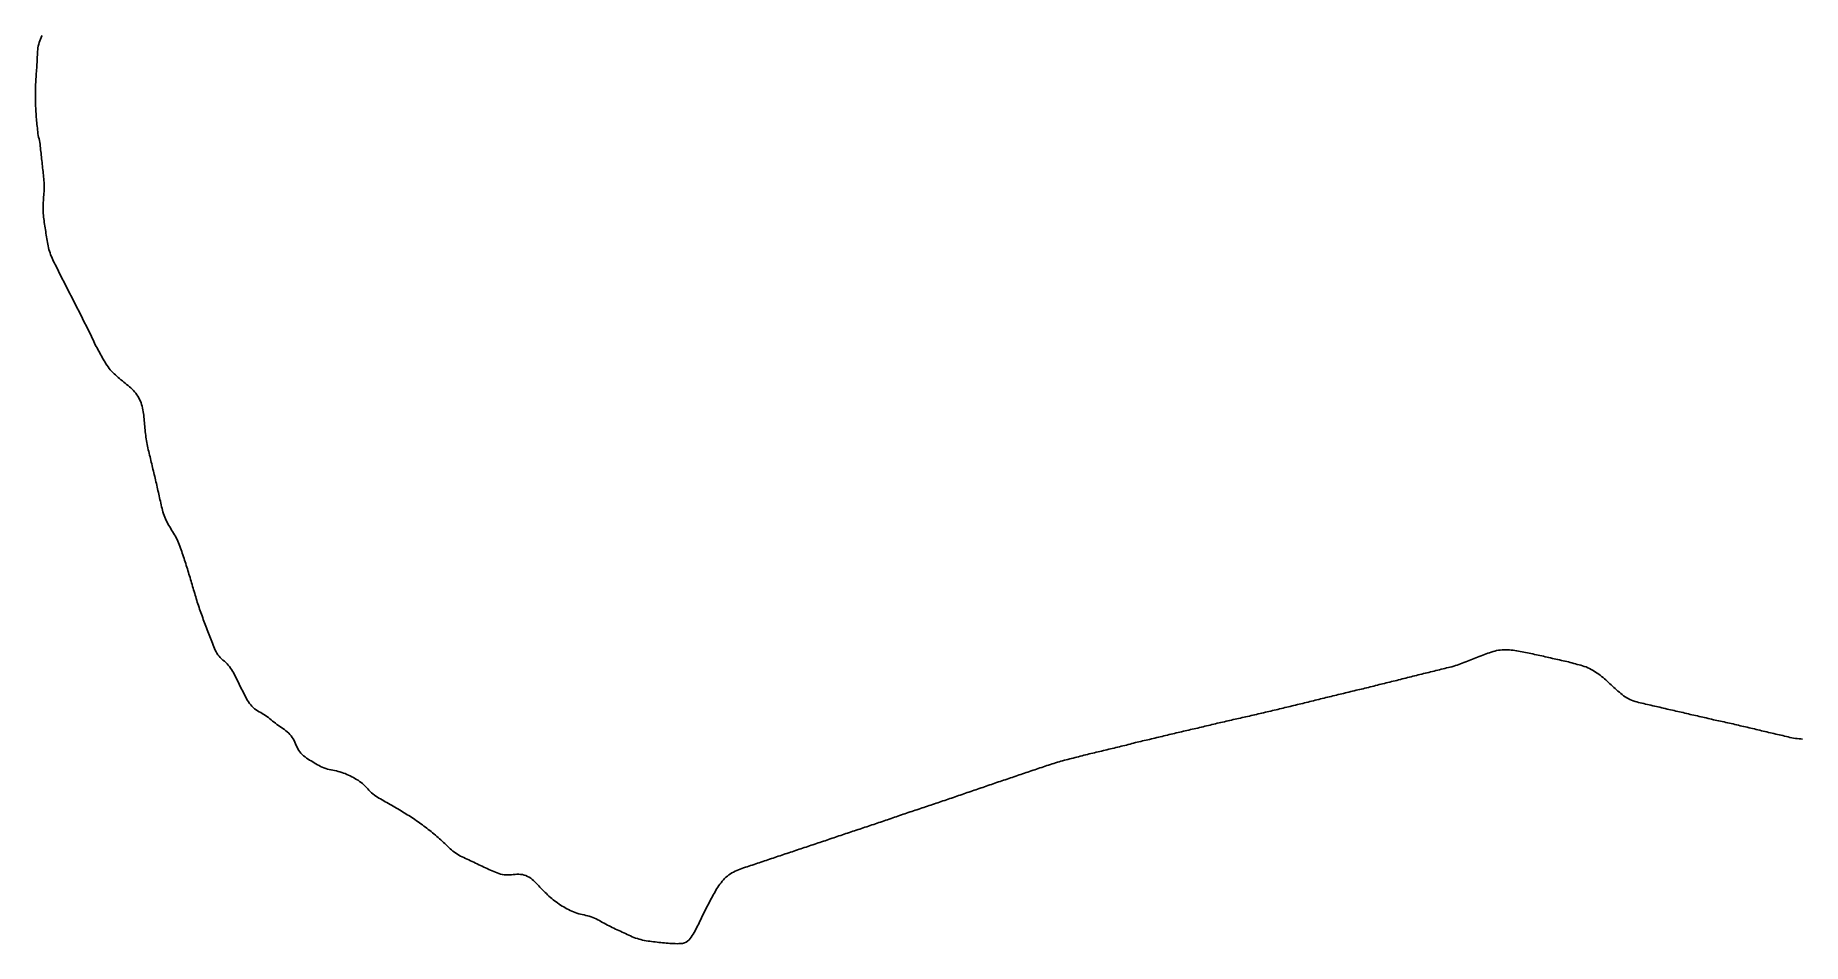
# Model space of a CAD drawing. Header units: metres. Extents: x 285544 to 290375, y 904786 to 907271.
import ezdxf

# ---------------------------------------------------------------- set-up
doc = ezdxf.new("R2010")
doc.units = ezdxf.units.M
doc.layers.add('ROAD_AXIS', color=4, linetype='Continuous')

msp = doc.modelspace()

# ---------------------------------------------------------------- linework, layer by layer
at = {"layer": 'ROAD_AXIS'}
msp.add_lwpolyline([(290375.5, 905345.6), (290370.6, 905346.4), (290365.6, 905346.8), (290360.6, 905347.4), (290355.7, 905348), (290350.7, 905348.8), (290345.8, 905349.7), (290340.9, 905350.7), (290336, 905351.8), (290331.2, 905353), (290326.3, 905354.2), (290321.4, 905355.4), (290316.6, 905356.5), (290311.7, 905357.7), (290306.8, 905358.8), (290302, 905359.9), (290297.1, 905361.1), (290292.2, 905362.2), (290287.4, 905363.3), (290282.5, 905364.4), (290277.6, 905365.6), (290272.7, 905366.7), (290267.9, 905367.8), (290263, 905369), (290258.1, 905370.1), (290253.3, 905371.3), (290248.4, 905372.4), (290243.6, 905373.6), (290238.7, 905374.8), (290233.8, 905375.9), (290229, 905377.1), (290224.1, 905378.2), (290219.2, 905379.3), (290214.3, 905380.4), (290209.5, 905381.5), (290204.6, 905382.7), (290199.7, 905383.8), (290194.9, 905385), (290190, 905386.1), (290185.1, 905387.3), (290180.3, 905388.4), (290175.4, 905389.6), (290170.5, 905390.7), (290165.6, 905391.7), (290160.7, 905392.8), (290155.8, 905393.8), (290150.9, 905394.8), (290146, 905395.8), (290141.2, 905396.8), (290136.3, 905397.9), (290131.4, 905399), (290126.5, 905400.1), (290121.7, 905401.3), (290116.8, 905402.5), (290111.9, 905403.7), (290107.1, 905404.8), (290102.2, 905406), (290097.4, 905407.1), (290092.5, 905408.2), (290087.6, 905409.3), (290082.7, 905410.3), (290077.8, 905411.4), (290072.9, 905412.5), (290068.1, 905413.6), (290063.2, 905414.8), (290058.4, 905416), (290053.5, 905417.2), (290048.6, 905418.3), (290043.8, 905419.4), (290038.9, 905420.5), (290034, 905421.6), (290029.1, 905422.7), (290024.2, 905423.8), (290019.4, 905424.9), (290014.5, 905426), (290009.6, 905427.1), (290004.7, 905428.2), (289999.9, 905429.4), (289995, 905430.5), (289990.1, 905431.7), (289985.3, 905432.9), (289980.4, 905434), (289975.5, 905435.2), (289970.7, 905436.3), (289965.8, 905437.4), (289960.9, 905438.5), (289956, 905439.6), (289951.2, 905440.7), (289946.3, 905441.8), (289941.4, 905442.9), (289936.5, 905444), (289931.7, 905445.1), (289926.8, 905446.3), (289921.9, 905447.5), (289917.2, 905448.9), (289912.4, 905450.6), (289907.8, 905452.4), (289903.2, 905454.4), (289898.7, 905456.7), (289894.4, 905459.1), (289890.1, 905461.7), (289886, 905464.6), (289882.1, 905467.7), (289878.3, 905470.9), (289874.5, 905474.2), (289870.7, 905477.5), (289866.9, 905480.7), (289863.2, 905484), (289859.5, 905487.4), (289855.8, 905490.8), (289852.2, 905494.2), (289848.5, 905497.6), (289844.8, 905501), (289841.1, 905504.3), (289837.4, 905507.7), (289833.6, 905511), (289829.9, 905514.3), (289826, 905517.5), (289822, 905520.5), (289817.9, 905523.3), (289813.8, 905526.1), (289809.6, 905528.9), (289805.4, 905531.6), (289801.2, 905534.3), (289796.9, 905536.8), (289792.5, 905539.2), (289788, 905541.3), (289783.3, 905543.2), (289778.6, 905544.9), (289773.8, 905546.3), (289769, 905547.8), (289764.2, 905549.1), (289759.4, 905550.4), (289754.6, 905551.6), (289749.7, 905552.9), (289744.9, 905554.3), (289740.1, 905555.6), (289735.3, 905556.9), (289730.4, 905558.2), (289725.6, 905559.3), (289720.7, 905560.4), (289715.8, 905561.4), (289710.9, 905562.5), (289706, 905563.5), (289701.1, 905564.6), (289696.2, 905565.7), (289691.4, 905566.8), (289686.5, 905567.9), (289681.6, 905568.9), (289676.7, 905570.1), (289671.9, 905571.2), (289667, 905572.4), (289662.1, 905573.5), (289657.2, 905574.6), (289652.4, 905575.7), (289647.5, 905576.7), (289642.6, 905577.8), (289637.7, 905578.8), (289632.8, 905579.9), (289627.9, 905580.9), (289623, 905581.9), (289618.1, 905582.9), (289613.2, 905583.9), (289608.3, 905584.9), (289603.4, 905585.9), (289598.5, 905586.9), (289593.6, 905587.8), (289588.7, 905588.6), (289583.7, 905589.2), (289578.7, 905589.7), (289573.7, 905590.1), (289568.7, 905590.4), (289563.8, 905590.4), (289558.8, 905590.3), (289553.8, 905590), (289548.8, 905589.5), (289543.8, 905588.8), (289538.9, 905588), (289534, 905586.9), (289529.2, 905585.6), (289524.4, 905584.1), (289519.7, 905582.4), (289515.1, 905580.6), (289510.4, 905578.9), (289505.7, 905577.1), (289501, 905575.4), (289496.3, 905573.6), (289491.6, 905571.8), (289487, 905570), (289482.3, 905568.2), (289477.7, 905566.4), (289473, 905564.6), (289468.4, 905562.7), (289463.7, 905560.9), (289459.1, 905559.1), (289454.4, 905557.2), (289449.7, 905555.4), (289445.1, 905553.6), (289440.4, 905551.9), (289435.7, 905550.1), (289431, 905548.5), (289426.2, 905546.9), (289421.5, 905545.4), (289416.7, 905544), (289411.8, 905542.8), (289407, 905541.6), (289402.1, 905540.5), (289397.2, 905539.3), (289392.4, 905538.1), (289387.5, 905536.9), (289382.7, 905535.6), (289377.8, 905534.4), (289373, 905533.2), (289368.1, 905532), (289363.3, 905530.8), (289358.4, 905529.6), (289353.6, 905528.5), (289348.7, 905527.4), (289343.8, 905526.2), (289339, 905525.1), (289334.1, 905523.9), (289329.2, 905522.7), (289324.4, 905521.5), (289319.5, 905520.2), (289314.7, 905519), (289309.8, 905517.8), (289305, 905516.6), (289300.2, 905515.3), (289295.3, 905514.1), (289290.5, 905512.9), (289285.6, 905511.6), (289280.8, 905510.4), (289275.9, 905509.2), (289271.1, 905507.9), (289266.2, 905506.7), (289261.4, 905505.5), (289256.5, 905504.3), (289251.7, 905503.1), (289246.8, 905501.9), (289241.9, 905500.8), (289237.1, 905499.7), (289232.2, 905498.5), (289227.3, 905497.4), (289222.5, 905496.2), (289217.6, 905495), (289212.8, 905493.7), (289208, 905492.4), (289203.1, 905491.2), (289198.3, 905489.9), (289193.4, 905488.7), (289188.6, 905487.5), (289183.7, 905486.3), (289178.9, 905485.1), (289174, 905483.9), (289169.1, 905482.8), (289164.3, 905481.6), (289159.4, 905480.5), (289154.5, 905479.4), (289149.7, 905478.2), (289144.8, 905477.1), (289140, 905475.9), (289135.1, 905474.7), (289130.2, 905473.5), (289125.4, 905472.3), (289120.5, 905471.1), (289115.7, 905469.9), (289110.8, 905468.8), (289105.9, 905467.6), (289101.1, 905466.4), (289096.2, 905465.2), (289091.4, 905464.1), (289086.5, 905462.9), (289081.6, 905461.7), (289076.8, 905460.5), (289071.9, 905459.4), (289067.1, 905458.2), (289062.2, 905457), (289057.4, 905455.8), (289052.5, 905454.6), (289047.6, 905453.4), (289042.8, 905452.2), (289037.9, 905451), (289033.1, 905449.8), (289028.2, 905448.6), (289023.4, 905447.4), (289018.5, 905446.2), (289013.7, 905445), (289008.8, 905443.8), (289004, 905442.6), (288999.1, 905441.4), (288994.2, 905440.3), (288989.4, 905439.1), (288984.5, 905437.9), (288979.7, 905436.7), (288974.8, 905435.5), (288970, 905434.3), (288965.1, 905433.1), (288960.2, 905432), (288955.4, 905430.8), (288950.5, 905429.6), (288945.7, 905428.5), (288940.8, 905427.3), (288935.9, 905426.1), (288931.1, 905425), (288926.2, 905423.8), (288921.3, 905422.7), (288916.5, 905421.5), (288911.6, 905420.4), (288906.7, 905419.2), (288901.9, 905418.1), (288897, 905417), (288892.1, 905415.8), (288887.2, 905414.7), (288882.4, 905413.6), (288877.5, 905412.5), (288872.6, 905411.3), (288867.8, 905410.2), (288862.9, 905409.1), (288858, 905408), (288853.1, 905406.9), (288848.3, 905405.8), (288843.4, 905404.7), (288838.5, 905403.6), (288833.6, 905402.5), (288828.7, 905401.4), (288823.9, 905400.3), (288819, 905399.2), (288814.1, 905398.1), (288809.2, 905397), (288804.4, 905395.9), (288799.5, 905394.8), (288794.6, 905393.6), (288789.7, 905392.5), (288784.9, 905391.4), (288780, 905390.2), (288775.1, 905389.1), (288770.3, 905387.9), (288765.4, 905386.8), (288760.6, 905385.6), (288755.7, 905384.4), (288750.8, 905383.2), (288746, 905382.1), (288741.1, 905380.9), (288736.3, 905379.7), (288731.4, 905378.5), (288726.5, 905377.4), (288721.7, 905376.3), (288716.8, 905375.1), (288711.9, 905374), (288707, 905373), (288702.1, 905371.8), (288697.3, 905370.7), (288692.4, 905369.6), (288687.5, 905368.5), (288682.7, 905367.3), (288677.8, 905366.2), (288672.9, 905365), (288668.1, 905363.9), (288663.2, 905362.7), (288658.3, 905361.6), (288653.5, 905360.4), (288648.6, 905359.2), (288643.7, 905358.1), (288638.9, 905356.9), (288634, 905355.8), (288629.2, 905354.6), (288624.3, 905353.4), (288619.4, 905352.3), (288614.6, 905351.1), (288609.7, 905350), (288604.8, 905348.8), (288600, 905347.6), (288595.1, 905346.5), (288590.2, 905345.3), (288585.4, 905344.2), (288580.5, 905343), (288575.6, 905341.9), (288570.8, 905340.8), (288565.9, 905339.6), (288561, 905338.5), (288556.2, 905337.4), (288551.3, 905336.3), (288546.4, 905335.1), (288541.6, 905333.8), (288536.8, 905332.4), (288532, 905331), (288527.2, 905329.7), (288522.3, 905328.5), (288517.4, 905327.5), (288512.5, 905326.4), (288507.7, 905325.1), (288502.9, 905323.8), (288498, 905322.6), (288493.2, 905321.5), (288488.3, 905320.3), (288483.4, 905319.2), (288478.6, 905318), (288473.7, 905316.9), (288468.8, 905315.7), (288464, 905314.6), (288459.1, 905313.4), (288454.2, 905312.3), (288449.4, 905311.1), (288444.5, 905309.9), (288439.6, 905308.8), (288434.8, 905307.6), (288429.9, 905306.4), (288425.1, 905305.2), (288420.2, 905304.1), (288415.4, 905302.9), (288410.5, 905301.7), (288405.7, 905300.4), (288400.8, 905299.2), (288396, 905297.9), (288391.1, 905296.7), (288386.3, 905295.5), (288381.4, 905294.2), (288376.6, 905293), (288371.8, 905291.7), (288366.9, 905290.5), (288362.1, 905289.2), (288357.3, 905287.9), (288352.4, 905286.5), (288347.6, 905285.2), (288342.8, 905283.8), (288338, 905282.4), (288333.2, 905280.9), (288328.5, 905279.4), (288323.7, 905277.9), (288318.9, 905276.4), (288314.2, 905274.9), (288309.4, 905273.3), (288304.7, 905271.8), (288299.9, 905270.3), (288295.2, 905268.7), (288290.4, 905267.1), (288285.7, 905265.5), (288281, 905263.9), (288276.2, 905262.3), (288271.5, 905260.7), (288266.7, 905259.1), (288262, 905257.5), (288257.3, 905255.9), (288252.5, 905254.3), (288247.8, 905252.7), (288243.1, 905251), (288238.3, 905249.4), (288233.6, 905247.8), (288228.9, 905246.1), (288224.2, 905244.5), (288219.5, 905242.8), (288214.7, 905241.2), (288210, 905239.6), (288205.2, 905238), (288200.5, 905236.5), (288195.8, 905234.9), (288191, 905233.3), (288186.3, 905231.7), (288181.5, 905230.1), (288176.8, 905228.6), (288172, 905227), (288167.3, 905225.4), (288162.5, 905223.8), (288157.8, 905222.2), (288153.1, 905220.6), (288148.4, 905218.9), (288143.6, 905217.3), (288138.9, 905215.7), (288134.2, 905214), (288129.5, 905212.4), (288124.7, 905210.8), (288120, 905209.1), (288115.3, 905207.5), (288110.6, 905205.9), (288105.8, 905204.3), (288101.1, 905202.7), (288096.4, 905201.1), (288091.6, 905199.5), (288086.9, 905197.9), (288082.1, 905196.3), (288077.4, 905194.7), (288072.7, 905193), (288068, 905191.3), (288063.2, 905189.7), (288058.5, 905188.1), (288053.8, 905186.4), (288049.1, 905184.8), (288044.4, 905183.2), (288039.6, 905181.5), (288034.9, 905179.9), (288030.2, 905178.3), (288025.4, 905176.7), (288020.7, 905175.1), (288016, 905173.5), (288011.2, 905171.9), (288006.5, 905170.3), (288001.8, 905168.7), (287997, 905167.1), (287992.3, 905165.5), (287987.5, 905163.9), (287982.8, 905162.3), (287978, 905160.7), (287973.3, 905159.1), (287968.6, 905157.6), (287963.8, 905156), (287959.1, 905154.4), (287954.3, 905152.8), (287949.6, 905151.3), (287944.8, 905149.7), (287940.1, 905148.1), (287935.3, 905146.6), (287930.6, 905145), (287925.8, 905143.4), (287921.1, 905141.8), (287916.4, 905140.2), (287911.6, 905138.6), (287906.9, 905136.9), (287902.2, 905135.3), (287897.5, 905133.7), (287892.7, 905132), (287888, 905130.4), (287883.3, 905128.8), (287878.6, 905127.1), (287873.8, 905125.5), (287869.1, 905123.9), (287864.4, 905122.3), (287859.6, 905120.7), (287854.9, 905119.1), (287850.2, 905117.5), (287845.4, 905115.8), (287840.7, 905114.2), (287836, 905112.6), (287831.2, 905111), (287826.5, 905109.5), (287821.7, 905107.9), (287817, 905106.3), (287812.2, 905104.7), (287807.5, 905103.2), (287802.8, 905101.6), (287798, 905100), (287793.3, 905098.4), (287788.5, 905096.8), (287783.8, 905095.3), (287779, 905093.7), (287774.3, 905092.1), (287769.5, 905090.5), (287764.8, 905089), (287760.1, 905087.4), (287755.3, 905085.8), (287750.6, 905084.2), (287745.8, 905082.6), (287741.1, 905081), (287736.4, 905079.4), (287731.6, 905077.8), (287726.9, 905076.2), (287722.2, 905074.6), (287717.4, 905072.9), (287712.7, 905071.3), (287708, 905069.7), (287703.2, 905068.1), (287698.5, 905066.5), (287693.7, 905064.9), (287689, 905063.4), (287684.3, 905061.8), (287679.5, 905060.2), (287674.8, 905058.7), (287670, 905057.1), (287665.3, 905055.5), (287660.5, 905053.9), (287655.8, 905052.3), (287651.1, 905050.7), (287646.3, 905049.2), (287641.6, 905047.6), (287636.8, 905046), (287632.1, 905044.4), (287627.3, 905042.9), (287622.6, 905041.2), (287617.9, 905039.6), (287613.1, 905038), (287608.4, 905036.4), (287603.6, 905034.9), (287598.9, 905033.3), (287594.1, 905031.7), (287589.4, 905030.1), (287584.7, 905028.5), (287579.9, 905027), (287575.2, 905025.4), (287570.4, 905023.8), (287565.7, 905022.2), (287561, 905020.6), (287556.2, 905019), (287551.5, 905017.4), (287546.8, 905015.8), (287542, 905014.2), (287537.3, 905012.6), (287532.6, 905010.9), (287527.8, 905009.3), (287523.1, 905007.7), (287518.3, 905006.2), (287513.6, 905004.6), (287508.8, 905003.1), (287504.1, 905001.5), (287499.3, 905000), (287494.6, 904998.4), (287489.8, 904996.9), (287485.1, 904995.3), (287480.3, 904993.7), (287475.6, 904992), (287470.9, 904990.3), (287466.3, 904988.4), (287461.7, 904986.5), (287457.1, 904984.4), (287452.7, 904982.2), (287448.3, 904979.7), (287444.1, 904977.1), (287439.9, 904974.3), (287435.9, 904971.3), (287432.1, 904968.1), (287428.5, 904964.6), (287425.1, 904960.9), (287421.9, 904957.1), (287418.8, 904953.1), (287415.8, 904949.2), (287412.9, 904945.1), (287410.1, 904941), (287407.4, 904936.8), (287404.8, 904932.5), (287402.2, 904928.2), (287399.7, 904923.9), (287397.2, 904919.5), (287394.9, 904915.1), (287392.5, 904910.7), (287390.2, 904906.3), (287387.8, 904901.9), (287385.5, 904897.5), (287383.1, 904893), (287380.8, 904888.6), (287378.6, 904884.1), (287376.3, 904879.7), (287374.1, 904875.2), (287371.9, 904870.7), (287369.7, 904866.2), (287367.5, 904861.7), (287365.3, 904857.2), (287363.2, 904852.7), (287361, 904848.2), (287358.9, 904843.7), (287356.7, 904839.2), (287354.6, 904834.7), (287352.3, 904830.2), (287350, 904825.8), (287347.6, 904821.4), (287345.1, 904817.1), (287342.6, 904812.7), (287340.1, 904808.4), (287337.4, 904804.2), (287334.5, 904800.1), (287331.1, 904796.4), (287327.2, 904793.3), (287323, 904790.7), (287318.5, 904788.6), (287313.7, 904787.2), (287308.7, 904786.6), (287303.7, 904786.4), (287298.7, 904786.3), (287293.7, 904786.4), (287288.7, 904786.6), (287283.7, 904786.8), (287278.7, 904787.1), (287273.7, 904787.5), (287268.8, 904787.9), (287263.8, 904788.4), (287258.8, 904788.8), (287253.8, 904789.3), (287248.8, 904789.8), (287243.9, 904790.3), (287238.9, 904790.9), (287233.9, 904791.5), (287229, 904792.1), (287224, 904792.8), (287219.1, 904793.5), (287214.1, 904794.2), (287209.2, 904794.9), (287204.3, 904796), (287199.5, 904797.3), (287194.7, 904798.6), (287189.9, 904800.2), (287185.1, 904801.7), (287180.4, 904803.5), (287175.8, 904805.4), (287171.3, 904807.4), (287166.7, 904809.5), (287162.2, 904811.6), (287157.7, 904813.8), (287153.1, 904815.9), (287148.6, 904818), (287144.1, 904820.1), (287139.5, 904822.2), (287135, 904824.3), (287130.5, 904826.4), (287126, 904828.6), (287121.4, 904830.7), (287116.9, 904832.9), (287112.5, 904835.1), (287108, 904837.4), (287103.6, 904839.7), (287099.2, 904842), (287094.8, 904844.4), (287090.4, 904846.8), (287086, 904849.3), (287081.7, 904851.8), (287077.3, 904854.1), (287072.7, 904856.2), (287068.1, 904858.1), (287063.4, 904859.8), (287058.6, 904861.2), (287053.8, 904862.5), (287048.9, 904863.7), (287044.1, 904864.9), (287039.2, 904866.1), (287034.3, 904867.2), (287029.5, 904868.4), (287024.7, 904869.7), (287019.9, 904871.3), (287015.2, 904873), (287010.6, 904875), (287006.1, 904877.1), (287001.7, 904879.4), (286997.3, 904881.8), (286992.9, 904884.3), (286988.6, 904886.8), (286984.3, 904889.3), (286980.1, 904892), (286975.9, 904894.8), (286971.8, 904897.6), (286967.7, 904900.5), (286963.6, 904903.4), (286959.7, 904906.4), (286955.8, 904909.6), (286952, 904912.8), (286948.3, 904916.2), (286944.7, 904919.7), (286941.1, 904923.2), (286937.6, 904926.7), (286934.1, 904930.3), (286930.6, 904933.9), (286927.1, 904937.4), (286923.6, 904941.1), (286920.2, 904944.7), (286916.7, 904948.3), (286913.2, 904951.8), (286909.7, 904955.4), (286906.1, 904958.9), (286902.3, 904962.1), (286898.4, 904965.2), (286894.3, 904968), (286889.9, 904970.5), (286885.3, 904972.4), (286880.6, 904974), (286875.7, 904975.2), (286870.8, 904976), (286865.8, 904976.3), (286860.8, 904976.2), (286855.8, 904975.8), (286850.8, 904975.3), (286845.8, 904974.9), (286840.8, 904974.6), (286835.8, 904974.5), (286830.8, 904974.5), (286825.8, 904974.8), (286820.9, 904975.5), (286816, 904976.6), (286811.2, 904978.1), (286806.6, 904979.9), (286801.9, 904981.8), (286797.3, 904983.7), (286792.7, 904985.7), (286788.1, 904987.6), (286783.5, 904989.6), (286779, 904991.6), (286774.4, 904993.7), (286769.9, 904995.9), (286765.4, 904998.1), (286760.9, 905000.2), (286756.4, 905002.4), (286751.9, 905004.6), (286747.4, 905006.7), (286742.9, 905008.9), (286738.4, 905011.1), (286733.9, 905013.2), (286729.3, 905015.3), (286724.8, 905017.5), (286720.3, 905019.6), (286715.7, 905021.7), (286711.2, 905023.8), (286706.7, 905026), (286702.3, 905028.3), (286698, 905030.8), (286693.7, 905033.5), (286689.7, 905036.4), (286685.7, 905039.5), (286681.9, 905042.7), (286678.2, 905046), (286674.6, 905049.5), (286671, 905053), (286667.5, 905056.5), (286663.8, 905060), (286660.2, 905063.4), (286656.6, 905066.8), (286652.8, 905070.2), (286649.1, 905073.4), (286645.3, 905076.7), (286641.5, 905079.9), (286637.7, 905083.2), (286633.8, 905086.4), (286630, 905089.6), (286626.2, 905092.8), (286622.3, 905096), (286618.4, 905099.1), (286614.5, 905102.2), (286610.5, 905105.2), (286606.5, 905108.2), (286602.4, 905111.2), (286598.4, 905114.1), (286594.4, 905117.1), (286590.3, 905119.9), (286586.2, 905122.8), (286582, 905125.6), (286577.9, 905128.4), (286573.7, 905131.1), (286569.5, 905133.8), (286565.3, 905136.5), (286561, 905139.1), (286556.8, 905141.8), (286552.5, 905144.4), (286548.3, 905147.1), (286544, 905149.7), (286539.7, 905152.3), (286535.4, 905154.8), (286531.1, 905157.3), (286526.8, 905159.8), (286522.4, 905162.3), (286518.1, 905164.8), (286513.7, 905167.2), (286509.4, 905169.7), (286505, 905172.2), (286500.7, 905174.6), (286496.4, 905177.1), (286492, 905179.6), (286487.7, 905182.2), (286483.5, 905184.8), (286479.2, 905187.4), (286475, 905190.1), (286470.9, 905192.9), (286466.9, 905195.9), (286463.1, 905199.2), (286459.5, 905202.7), (286456, 905206.3), (286452.7, 905210), (286449.3, 905213.6), (286445.8, 905217.3), (286442.2, 905220.7), (286438.5, 905224.1), (286434.7, 905227.3), (286430.7, 905230.3), (286426.6, 905233.2), (286422.3, 905235.8), (286418, 905238.3), (286413.6, 905240.7), (286409.2, 905243), (286404.7, 905245.3), (286400.2, 905247.4), (286395.7, 905249.5), (286391, 905251.4), (286386.4, 905253.2), (286381.6, 905254.8), (286376.9, 905256.3), (286372, 905257.6), (286367.2, 905258.8), (286362.3, 905259.8), (286357.4, 905260.8), (286352.5, 905261.7), (286347.6, 905262.8), (286342.8, 905264), (286338, 905265.5), (286333.2, 905267.1), (286328.6, 905269), (286324, 905271), (286319.6, 905273.3), (286315.2, 905275.7), (286310.9, 905278.2), (286306.6, 905280.8), (286302.4, 905283.4), (286298.1, 905286.1), (286293.9, 905288.7), (286289.6, 905291.4), (286285.5, 905294.2), (286281.4, 905297), (286277.4, 905300.1), (286273.7, 905303.4), (286270.3, 905307.1), (286267.2, 905311), (286264.4, 905315.1), (286261.9, 905319.5), (286259.7, 905324), (286257.6, 905328.5), (286255.6, 905333.1), (286253.6, 905337.6), (286251.4, 905342.2), (286249, 905346.5), (286246.3, 905350.7), (286243.3, 905354.8), (286240.1, 905358.6), (286236.7, 905362.2), (286233, 905365.6), (286229.2, 905368.8), (286225.2, 905371.8), (286221.1, 905374.7), (286216.9, 905377.5), (286212.8, 905380.3), (286208.8, 905383.3), (286204.7, 905386.2), (286200.7, 905389.1), (286196.7, 905392.2), (286192.8, 905395.3), (286188.9, 905398.4), (286185, 905401.5), (286181.1, 905404.6), (286177.1, 905407.7), (286173, 905410.5), (286168.8, 905413.3), (286164.5, 905415.8), (286160.2, 905418.3), (286155.8, 905420.7), (286151.5, 905423.3), (286147.4, 905426.1), (286143.4, 905429.1), (286139.6, 905432.4), (286136.1, 905435.9), (286132.8, 905439.7), (286129.7, 905443.6), (286126.9, 905447.7), (286124.2, 905452), (286121.7, 905456.3), (286119.3, 905460.7), (286117, 905465.1), (286114.7, 905469.6), (286112.5, 905474), (286110.3, 905478.5), (286108, 905483), (286105.8, 905487.5), (286103.6, 905492), (286101.4, 905496.5), (286099.2, 905500.9), (286097, 905505.4), (286094.8, 905509.9), (286092.5, 905514.4), (286090.3, 905518.8), (286088, 905523.3), (286085.6, 905527.7), (286083.1, 905532), (286080.5, 905536.2), (286077.7, 905540.4), (286074.7, 905544.4), (286071.5, 905548.2), (286068.1, 905551.9), (286064.5, 905555.4), (286060.9, 905558.8), (286057.1, 905562.1), (286053.4, 905565.4), (286049.8, 905568.9), (286046.4, 905572.6), (286043.3, 905576.5), (286040.6, 905580.8), (286038.2, 905585.1), (286035.9, 905589.6), (286033.7, 905594.1), (286031.8, 905598.7), (286029.9, 905603.3), (286028.1, 905608), (286026.3, 905612.6), (286024.4, 905617.3), (286022.6, 905621.9), (286020.9, 905626.6), (286019.1, 905631.3), (286017.3, 905636), (286015.5, 905640.6), (286013.8, 905645.3), (286012, 905650), (286010.3, 905654.7), (286008.5, 905659.4), (286006.8, 905664), (286005, 905668.7), (286003.3, 905673.4), (286001.6, 905678.1), (285999.9, 905682.8), (285998.2, 905687.5), (285996.5, 905692.2), (285994.9, 905697), (285993.2, 905701.7), (285991.6, 905706.4), (285990, 905711.1), (285988.5, 905715.9), (285986.9, 905720.7), (285985.5, 905725.4), (285984, 905730.2), (285982.6, 905735), (285981.2, 905739.8), (285979.7, 905744.6), (285978.3, 905749.4), (285976.9, 905754.2), (285975.5, 905759), (285974.1, 905763.8), (285972.7, 905768.6), (285971.3, 905773.4), (285969.9, 905778.2), (285968.5, 905783), (285967.1, 905787.8), (285965.7, 905792.6), (285964.2, 905797.4), (285962.7, 905802.1), (285961.2, 905806.9), (285959.7, 905811.7), (285958.2, 905816.4), (285956.7, 905821.2), (285955.2, 905826), (285953.7, 905830.8), (285952.2, 905835.5), (285950.6, 905840.3), (285949.1, 905845), (285947.5, 905849.8), (285945.9, 905854.5), (285944.3, 905859.2), (285942.7, 905864), (285941, 905868.7), (285939.3, 905873.4), (285937.4, 905878), (285935.5, 905882.6), (285933.6, 905887.3), (285931.6, 905891.8), (285929.4, 905896.3), (285927.1, 905900.7), (285924.6, 905905.1), (285922.1, 905909.4), (285919.5, 905913.7), (285916.8, 905917.9), (285914.2, 905922.2), (285911.6, 905926.4), (285909, 905930.7), (285906.5, 905935.1), (285904.2, 905939.5), (285901.9, 905943.9), (285899.8, 905948.5), (285897.9, 905953.1), (285896.1, 905957.8), (285894.5, 905962.5), (285893.1, 905967.3), (285891.7, 905972.1), (285890.5, 905977), (285889.4, 905981.8), (285888.2, 905986.7), (285887.1, 905991.5), (285886, 905996.4), (285884.8, 906001.3), (285883.7, 906006.2), (285882.6, 906011.1), (285881.5, 906015.9), (285880.4, 906020.8), (285879.3, 906025.7), (285878.3, 906030.6), (285877.2, 906035.4), (285876.1, 906040.3), (285875, 906045.2), (285873.9, 906050.1), (285872.7, 906054.9), (285871.6, 906059.8), (285870.4, 906064.7), (285869.2, 906069.5), (285868.1, 906074.4), (285866.9, 906079.3), (285865.7, 906084.1), (285864.5, 906089), (285863.4, 906093.8), (285862.2, 906098.7), (285861.1, 906103.6), (285859.9, 906108.4), (285858.8, 906113.3), (285857.6, 906118.2), (285856.4, 906123), (285855.2, 906127.9), (285854.1, 906132.7), (285852.9, 906137.6), (285851.8, 906142.5), (285850.8, 906147.4), (285849.7, 906152.3), (285848.7, 906157.2), (285847.8, 906162.1), (285847, 906167), (285846.3, 906172), (285845.8, 906176.9), (285845.2, 906181.9), (285844.6, 906186.9), (285844.1, 906191.8), (285843.6, 906196.8), (285843.2, 906201.8), (285842.8, 906206.8), (285842.4, 906211.8), (285842, 906216.7), (285841.5, 906221.7), (285841, 906226.7), (285840.4, 906231.7), (285839.7, 906236.6), (285838.9, 906241.6), (285838.1, 906246.5), (285837.1, 906251.4), (285836, 906256.3), (285834.6, 906261.1), (285833, 906265.8), (285831.2, 906270.4), (285829.1, 906275), (285826.8, 906279.4), (285824.3, 906283.8), (285821.6, 906288), (285818.7, 906292.1), (285815.6, 906296), (285812.3, 906299.7), (285808.8, 906303.3), (285805.2, 906306.7), (285801.4, 906309.9), (285797.5, 906313.1), (285793.6, 906316.2), (285789.7, 906319.4), (285785.9, 906322.6), (285782, 906325.8), (285778.2, 906329), (285774.4, 906332.3), (285770.6, 906335.5), (285766.8, 906338.8), (285763.1, 906342.1), (285759.4, 906345.4), (285755.8, 906348.9), (285752.3, 906352.5), (285749, 906356.3), (285745.9, 906360.2), (285742.9, 906364.2), (285740.1, 906368.3), (285737.3, 906372.5), (285734.6, 906376.7), (285732, 906380.9), (285729.5, 906385.3), (285727, 906389.6), (285724.6, 906394), (285722.3, 906398.4), (285720, 906402.9), (285717.7, 906407.3), (285715.4, 906411.8), (285713.1, 906416.2), (285710.4, 906420.4), (285707.7, 906424.6), (285705.6, 906429.1), (285703.8, 906433.8), (285701.8, 906438.4), (285699.7, 906442.9), (285697.6, 906447.4), (285695.5, 906452), (285693.4, 906456.5), (285691.1, 906461), (285688.8, 906465.4), (285686.5, 906469.8), (285684.3, 906474.3), (285682, 906478.8), (285679.7, 906483.2), (285677.5, 906487.7), (285675.2, 906492.2), (285673, 906496.6), (285670.8, 906501.1), (285668.5, 906505.6), (285666.3, 906510), (285664, 906514.5), (285661.8, 906519), (285659.5, 906523.4), (285657.3, 906527.9), (285655, 906532.4), (285652.7, 906536.8), (285650.5, 906541.2), (285648.2, 906545.7), (285645.9, 906550.2), (285643.6, 906554.6), (285641.4, 906559.1), (285639.2, 906563.5), (285636.9, 906568), (285634.7, 906572.5), (285632.5, 906577), (285630.2, 906581.5), (285627.9, 906585.9), (285625.6, 906590.3), (285623.3, 906594.7), (285621, 906599.2), (285618.7, 906603.6), (285616.4, 906608.1), (285614.2, 906612.5), (285611.9, 906617), (285609.7, 906621.5), (285607.5, 906626), (285605.3, 906630.5), (285603.1, 906635), (285600.8, 906639.4), (285598.6, 906643.9), (285596.3, 906648.3), (285594.1, 906652.8), (285592, 906657.3), (285589.9, 906661.9), (285587.9, 906666.5), (285586, 906671.1), (285584.3, 906675.8), (285582.8, 906680.6), (285581.4, 906685.4), (285580.2, 906690.2), (285579.1, 906695.1), (285578, 906700), (285577.1, 906704.9), (285576.3, 906709.8), (285575.5, 906714.8), (285574.8, 906719.7), (285574, 906724.7), (285573.2, 906729.6), (285572.5, 906734.5), (285571.7, 906739.5), (285571, 906744.4), (285570.2, 906749.4), (285569.5, 906754.3), (285568.7, 906759.3), (285568, 906764.2), (285567.2, 906769.1), (285566.6, 906774.1), (285566, 906779.1), (285565.6, 906784), (285565.3, 906789), (285565.2, 906794), (285565.1, 906799), (285565.2, 906804), (285565.3, 906809), (285565.5, 906814), (285566, 906819), (285566.5, 906824), (285566.9, 906829), (285567.3, 906833.9), (285567.8, 906838.9), (285568.2, 906843.9), (285568.5, 906848.9), (285568.6, 906853.9), (285568.6, 906858.9), (285568.4, 906863.9), (285568, 906868.9), (285567.6, 906873.9), (285567.2, 906878.8), (285566.7, 906883.8), (285566.2, 906888.8), (285565.6, 906893.8), (285565.1, 906898.7), (285564.6, 906903.7), (285564.1, 906908.7), (285563.6, 906913.7), (285563.1, 906918.6), (285562.5, 906923.6), (285562, 906928.6), (285561.4, 906933.5), (285560.9, 906938.5), (285560.3, 906943.5), (285559.8, 906948.4), (285559.2, 906953.4), (285558.7, 906958.4), (285558.1, 906963.4), (285557.6, 906968.3), (285557.1, 906973.3), (285556.5, 906978.3), (285555.9, 906983.2), (285554.7, 906988), (285552.9, 906992.7), (285551.7, 906997.5), (285551.1, 907002.5), (285550.6, 907007.5), (285550.2, 907012.5), (285549.7, 907017.4), (285549.2, 907022.4), (285548.6, 907027.4), (285548.2, 907032.4), (285547.7, 907037.3), (285547.2, 907042.3), (285546.8, 907047.3), (285546.5, 907052.3), (285546.1, 907057.3), (285545.8, 907062.3), (285545.5, 907067.2), (285545.2, 907072.2), (285545, 907077.2), (285544.8, 907082.2), (285544.6, 907087.2), (285544.4, 907092.2), (285544.3, 907097.2), (285544.2, 907102.2), (285544.2, 907107.2), (285544.2, 907112.2), (285544.2, 907117.2), (285544.3, 907122.2), (285544.4, 907127.2), (285544.6, 907132.2), (285544.8, 907137.2), (285545.1, 907142.2), (285545.5, 907147.2), (285545.8, 907152.2), (285546.2, 907157.2), (285546.5, 907162.2), (285546.8, 907167.1), (285547.2, 907172.1), (285547.5, 907177.1), (285547.8, 907182.1), (285548.1, 907187.1), (285548.4, 907192.1), (285548.7, 907197.1), (285548.9, 907202.1), (285549.2, 907207.1), (285549.4, 907212.1), (285549.7, 907217.1), (285549.9, 907222.1), (285550.2, 907227), (285550.6, 907232), (285551.3, 907237), (285552.2, 907241.9), (285553.3, 907246.8), (285554.6, 907251.6), (285556.1, 907256.4), (285557.9, 907261.1), (285559.8, 907265.7), (285561.9, 907270.2), (285562.5, 907271.2)], dxfattribs=at)

doc.saveas('drawing.dxf')
